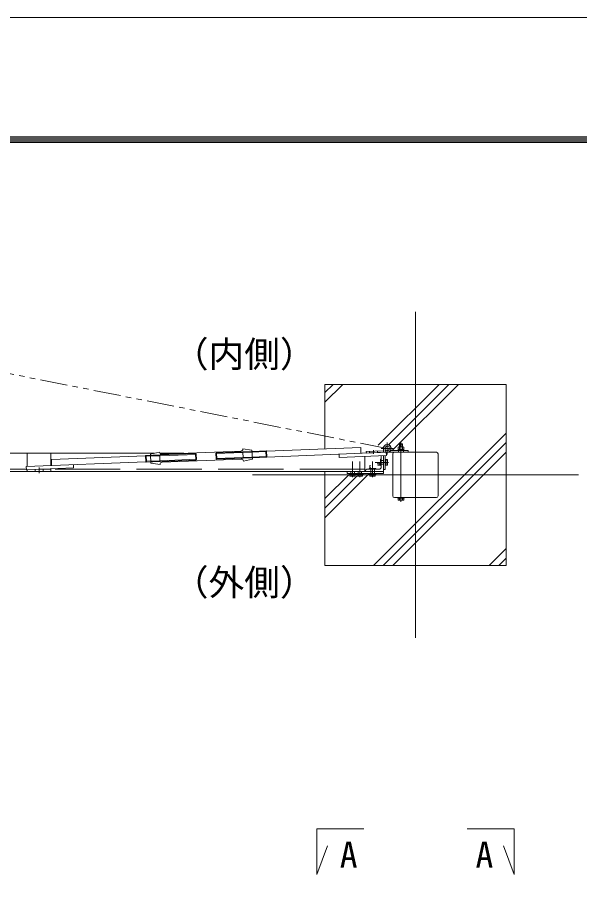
# Model space of a CAD drawing. Units: millimetres, scale not verified. Extents: x -6300 to 6300, y -4455 to 4455.
# Drawn here: x -1148 to 403, y 2053 to 4455 of the extents above; entities that cross this region are included whole.
import ezdxf
from ezdxf.enums import TextEntityAlignment as Align

# ---------------------------------------------------------------- set-up
doc = ezdxf.new("R2010")
doc.units = ezdxf.units.MM
doc.header["$LTSCALE"] = 30
for name, pattern in [('DASHED', [7.5, 6, -1.5]), ('USER1', [50.8, 31.75, -6.35, 6.35, -6.35]), ('USER2', [5, 2.5, -0.5, 0.5, -0.5, 0.5, -0.5]), ('USER3', [0.375, 0.25, -0.125])]:
    doc.linetypes.add(name, pattern=pattern)
for name, color, linetype, lineweight in [('0-0_D-STR1', 1, 'Continuous', 18), ('0-1_D-BMK', 2, 'USER1', 13), ('0-2_D-STR4', 7, 'Continuous', 9), ('0-4_D-DCR-HCH', 7, 'Continuous', 9), ('0-5_D-STR-TXT', 7, 'Continuous', 9), ('0-8_D-TTL-TXT', 7, 'Continuous', 18), ('0-A_D-STR3', 3, 'Continuous', 13), ('0-B_D-TTL', 7, 'Continuous', 9)]:
    doc.layers.add(name, color=color, linetype=linetype, lineweight=lineweight)
doc.styles.add('ＭＳ ゴシック', font='')
doc.styles.get('ＭＳ ゴシック').set_extended_font_data('MS Gothic')

msp = doc.modelspace()

# ---------------------------------------------------------------- linework, layer by layer
at = {"layer": '0-0_D-STR1'}
for p, q in [((-769.82, 3251.86), (-1987.01, 3251.86)), ((-688.88, 3251.86), (-754.53, 3251.86)), ((-198.53, 3251.86), (-200.04, 3251.86)), ((-189.01, 3243.23), (-189.01, 3201.86)), ((-144.01, 3214.36), (-144.01, 3245)), ((-112.01, 3134.26), (-112.01, 3250.06)), ((8.39, 3254.66), (-107.41, 3254.66)), ((12.99, 3134.26), (12.99, 3250.06)), ((-189.01, 3201.86), (-1987.01, 3201.86)), ((-183.51, 3207.86), (-150.51, 3207.86)), ((8.39, 3129.66), (-107.41, 3129.66))]:
    msp.add_line(p, q, dxfattribs=at)
at = {"layer": '0-0_D-STR1', "linetype": 'DASHED'}
for p, q in [((-138.01, 3231.86), (-144.01, 3231.86)), ((-138.01, 3221.86), (-144.01, 3221.86)), ((-1123.03, 3207.86), (-1987.01, 3207.86)), ((-189.01, 3207.86), (-1088.79, 3207.86)), ((-173.01, 3207.86), (-173.01, 3201.86)), ((-163.01, 3207.86), (-163.01, 3201.86))]:
    msp.add_line(p, q, dxfattribs=at)
at = {"layer": '0-0_D-STR1'}
msp.add_lwpolyline([(-138.01, 3245.23), (-138.01, 3201.86), (-188.01, 3201.86), (-188.01, 3203.36)], dxfattribs=at)
for centre, radius, start, end in [((-107.41, 3250.06), 4.6, 90, 180), ((8.39, 3250.06), 4.6, 0, 90), ((-183.51, 3203.36), 4.5, 90, 180), ((-150.51, 3214.36), 6.5, 270, 0), ((-107.41, 3134.26), 4.6, 180, 270), ((8.39, 3134.26), 4.6, 270, 0)]:
    msp.add_arc(centre, radius, start, end, dxfattribs=at)
at = {"layer": '0-1_D-BMK', "linetype": 'USER2'}
msp.add_line((-127.51, 3265.16), (-1981.16, 3632.56), dxfattribs=at)
at = {"layer": '0-1_D-BMK'}
for p, q in [((-49.51, 2742.16), (-49.51, 3642.16)), ((-127.51, 3248.49), (-127.51, 3281.83)), ((-89.51, 3118.16), (-89.51, 3281.66)), ((-164.96, 3250.43), (-165.35, 3260.42)), ((-110.83, 3265.16), (-144.18, 3265.16)), ((-223.01, 3185.86), (-223.01, 3228.76)), ((-203.01, 3185.86), (-203.01, 3228.76)), ((-168.01, 3185.86), (-168.01, 3228.76)), ((-160.46, 3226.86), (-124.35, 3226.86)), ((-1088, 3212.86), (-1088, 3196.86)), ((400.49, 3192.16), (-499.51, 3192.16))]:
    msp.add_line(p, q, dxfattribs=at)
at = {"layer": '0-2_D-STR4'}
msp.add_line((-299.51, 3442.16), (-299.51, 3263.98), dxfattribs=at)
msp.add_lwpolyline([(-299.51, 3201.86), (-299.51, 2942.16), (200.49, 2942.16), (200.49, 3442.16), (-299.51, 3442.16)], dxfattribs=at)
at = {"layer": '0-4_D-DCR-HCH'}
for p, q in [((-299.51, 3392.78), (-250.12, 3442.16)), ((-299.51, 3419.29), (-276.64, 3442.16)), ((-152.15, 3274.13), (15.88, 3442.16)), ((-124.29, 3275.47), (42.39, 3442.16)), ((-114.09, 3259.16), (68.91, 3442.16)), ((-165.09, 2942.16), (200.49, 3307.75)), ((-138.57, 2942.16), (200.49, 3281.23)), ((-112.06, 2942.16), (200.49, 3254.71)), ((-299.51, 3073.75), (-177.39, 3195.86)), ((-299.51, 3126.78), (-232.01, 3194.27)), ((-299.51, 3100.26), (-210.27, 3189.5)), ((153.94, 2942.16), (200.49, 2988.72)), ((180.46, 2942.16), (200.49, 2962.2))]:
    msp.add_line(p, q, dxfattribs=at)
at = {"layer": '0-5_D-STR-TXT'}
for p, q in [((-321.87, 2089.64), (-292.16, 2168.24)), ((222.86, 2089.64), (193.15, 2168.24))]:
    msp.add_line(p, q, dxfattribs=at)
for points in [[(-321.87, 2089.64), (-321.87, 2214.97), (-192.4, 2214.97)], [(222.86, 2089.64), (222.86, 2214.97), (93.39, 2214.97)]]:
    msp.add_lwpolyline(points, dxfattribs=at)
at = {"layer": '0-A_D-STR3'}
for p, q in [((-200.67, 3267.86), (-460.46, 3257.65)), ((-200.03, 3251.8), (-200.67, 3267.86)), ((-97.01, 3262.76), (-97.01, 3268.56)), ((-83.73, 3269.26), (-95.27, 3269.26)), ((-93.51, 3269.26), (-93.51, 3277.06)), ((-93.26, 3262.76), (-93.26, 3268.56)), ((-92.51, 3269.26), (-92.51, 3278.06)), ((-85.51, 3277.06), (-86.51, 3278.06)), ((-85.76, 3262.76), (-85.76, 3268.56)), ((-85.51, 3269.26), (-85.51, 3277.06)), ((-82.01, 3262.76), (-82.01, 3268.56)), ((-1120.5, 3251.86), (-1055.5, 3251.86)), ((-1120.5, 3215.62), (-1120.5, 3251.86)), ((-1055.5, 3218.18), (-1055.5, 3251.86)), ((-1054.02, 3234.32), (-794.22, 3244.53)), ((-754.29, 3247.13), (-794.26, 3245.56)), ((-794.26, 3245.56), (-793.56, 3227.57)), ((-792.39, 3243.45), (-794.26, 3245.56)), ((-794.22, 3244.53), (-793.59, 3228.45)), ((-754.2, 3244.96), (-792.39, 3243.47)), ((-792.39, 3243.47), (-791.85, 3229.81)), ((-780.39, 3249.57), (-755.59, 3254.95)), ((-780.39, 3249.57), (-779.41, 3224.69)), ((-749.66, 3249.47), (-531.24, 3258.06)), ((-656.54, 3250.97), (-654.28, 3248.91)), ((-500.61, 3260.56), (-525.76, 3263.99)), ((-500.61, 3260.56), (-499.63, 3235.68)), ((-460.5, 3258.68), (-500.47, 3257.11)), ((-462.21, 3256.44), (-500.39, 3254.94)), ((-461.67, 3242.79), (-499.85, 3241.29)), ((-462.21, 3256.44), (-460.5, 3258.68)), ((-462.21, 3256.44), (-461.67, 3242.79)), ((-461.67, 3242.79), (-459.8, 3240.69)), ((-460.5, 3258.68), (-459.8, 3240.69)), ((-130.09, 3254.55), (-459.83, 3241.59)), ((-259.99, 3249.45), (-259.63, 3240.45)), ((-129.73, 3245.56), (-259.63, 3240.45)), ((-185.22, 3256.89), (-138.01, 3258.74)), ((-185.05, 3252.39), (-185.22, 3256.89)), ((-185.05, 3252.39), (-127.09, 3254.67)), ((-138.01, 3265.16), (-138.01, 3254.24)), ((-138.01, 3245.23), (-138.01, 3207.16)), ((-133.51, 3265.16), (-133.51, 3254.42)), ((-130.93, 3260.24), (-133.51, 3256.55)), ((-133.51, 3245.41), (-133.51, 3207.16)), ((-130.09, 3254.55), (-129.73, 3245.56)), ((-69.51, 3254.66), (-127.51, 3254.66)), ((-69.51, 3259.16), (-118.89, 3259.16)), ((-98.51, 3259.16), (-98.51, 3260.76)), ((-80.51, 3260.76), (-98.51, 3260.76)), ((-98.51, 3259.16), (-80.51, 3259.16)), ((-97.21, 3260.76), (-97.21, 3262.76)), ((-81.81, 3260.76), (-97.21, 3260.76)), ((-82.01, 3262.76), (-97.01, 3262.76)), ((-89.13, 3260.76), (-90.28, 3262.76)), ((-88.44, 3260.76), (-89.59, 3262.76)), ((-80.51, 3259.16), (-80.51, 3260.76)), ((-69.51, 3259.16), (-69.51, 3254.66)), ((-1123.33, 3215.51), (-793.59, 3228.47)), ((-1053.39, 3218.26), (-1054.02, 3234.32)), ((-993.43, 3220.62), (-993.08, 3211.62)), ((-791.85, 3229.81), (-793.56, 3227.57)), ((-753.58, 3229.15), (-793.56, 3227.57)), ((-753.67, 3231.31), (-791.85, 3229.81)), ((-779.41, 3224.69), (-754.26, 3221.26)), ((-748.78, 3227.19), (-530.37, 3235.78)), ((-653.75, 3235.24), (-655.83, 3232.99)), ((-597.52, 3235.28), (-499.77, 3239.12)), ((-499.63, 3235.68), (-524.44, 3230.3)), ((-459.8, 3240.69), (-499.77, 3239.12)), ((-147.61, 3223.11), (-153.41, 3223.11)), ((-147.61, 3219.36), (-153.41, 3219.36)), ((-147.61, 3226.49), (-145.61, 3227.64)), ((-147.61, 3219.16), (-147.61, 3227.23)), ((-147.61, 3227.23), (-147.61, 3219.36)), ((-147.61, 3225.79), (-145.61, 3226.95)), ((-147.04, 3234.56), (-145.61, 3234.56)), ((-145.61, 3235.86), (-145.61, 3217.86)), ((-144.01, 3235.86), (-145.61, 3235.86)), ((-127.49, 3234.36), (-131.91, 3234.36)), ((-131.91, 3234.36), (-131.91, 3219.36)), ((-127.49, 3230.62), (-131.91, 3230.62)), ((-127.49, 3223.1), (-131.91, 3223.1)), ((-127.49, 3219.36), (-131.91, 3219.36)), ((-126.41, 3232.49), (-126.41, 3221.23)), ((-1123.33, 3215.51), (-1122.98, 3206.52)), ((-1122.98, 3206.52), (-993.08, 3211.62)), ((-1120.5, 3201.86), (-1120.5, 3206.61)), ((-1120.5, 3201.86), (-1055.5, 3201.86)), ((-1088.91, 3207.86), (-1055.5, 3207.86)), ((-1055.5, 3201.86), (-1055.5, 3209.17)), ((-159.01, 3207.86), (-177.01, 3207.86)), ((-177.01, 3207.86), (-159.01, 3207.86)), ((-175.51, 3211.46), (-175.51, 3217.26)), ((-175.51, 3211.46), (-172.39, 3211.46)), ((-167.63, 3209.46), (-168.24, 3210.52)), ((-166.94, 3209.46), (-167.56, 3210.55)), ((-133.51, 3207.16), (-138.01, 3207.16)), ((-230.51, 3189.84), (-230.51, 3194.26)), ((-230.51, 3194.26), (-215.51, 3194.26)), ((-228.64, 3188.76), (-217.38, 3188.76)), ((-226.77, 3189.84), (-226.77, 3194.26)), ((-219.25, 3189.84), (-219.25, 3194.26)), ((-215.51, 3189.84), (-215.51, 3194.26)), ((-210.51, 3189.84), (-210.51, 3194.26)), ((-210.51, 3194.26), (-195.51, 3194.26)), ((-208.64, 3188.76), (-197.38, 3188.76)), ((-206.77, 3189.84), (-206.77, 3194.26)), ((-199.25, 3189.84), (-199.25, 3194.26)), ((-195.51, 3189.84), (-195.51, 3194.26)), ((-175.51, 3189.84), (-175.51, 3194.26)), ((-175.51, 3194.26), (-160.51, 3194.26)), ((-173.63, 3188.76), (-162.38, 3188.76)), ((-171.76, 3189.84), (-171.76, 3194.26)), ((-164.25, 3189.84), (-164.25, 3194.26)), ((-160.51, 3189.84), (-160.51, 3194.26)), ((-80.51, 3129.66), (-98.51, 3129.66)), ((-98.51, 3128.06), (-98.51, 3129.66)), ((-80.51, 3128.06), (-98.51, 3128.06)), ((-97.01, 3123.64), (-97.01, 3128.06)), ((-82.01, 3128.06), (-97.01, 3128.06)), ((-83.88, 3122.56), (-95.13, 3122.56)), ((-93.26, 3123.64), (-93.26, 3128.06)), ((-85.75, 3123.64), (-85.75, 3128.06)), ((-82.01, 3123.64), (-82.01, 3128.06)), ((-80.51, 3128.06), (-80.51, 3129.66))]:
    msp.add_line(p, q, dxfattribs=at)
at = {"layer": '0-A_D-STR3', "linetype": 'DASHED'}
for p, q in [((-780.26, 3246.12), (-755.28, 3247.1)), ((-780.17, 3243.95), (-755.19, 3244.93)), ((-755.28, 3247.1), (-754.57, 3229.11)), ((-754.29, 3247.13), (-656.54, 3250.97)), ((-656.54, 3250.97), (-655.83, 3232.99)), ((-600.31, 3251.01), (-500.39, 3254.94)), ((-598.23, 3253.27), (-500.47, 3257.11)), ((-598.23, 3253.27), (-597.52, 3235.28)), ((-500.47, 3257.12), (-525.45, 3256.13)), ((-525.45, 3256.13), (-524.75, 3238.15)), ((-500.39, 3254.95), (-525.37, 3253.97)), ((-779.64, 3230.3), (-754.65, 3231.28)), ((-779.55, 3228.13), (-754.57, 3229.11)), ((-753.67, 3231.31), (-653.75, 3235.24)), ((-753.58, 3229.15), (-655.83, 3232.99)), ((-599.77, 3237.36), (-499.85, 3241.29)), ((-499.85, 3241.3), (-524.83, 3240.32)), ((-499.77, 3239.13), (-524.75, 3238.15)), ((-228.01, 3195.86), (-228.01, 3201.86)), ((-218.01, 3195.86), (-218.01, 3201.86)), ((-208.01, 3195.86), (-208.01, 3201.86)), ((-198.01, 3195.86), (-198.01, 3201.86)), ((-173.01, 3195.86), (-173.01, 3201.86)), ((-163.01, 3195.86), (-163.01, 3201.86))]:
    msp.add_line(p, q, dxfattribs=at)
at = {"layer": '0-A_D-STR3', "linetype": 'USER3'}
for p, q in [((-176.06, 3252.75), (-176.23, 3257.24)), ((-154.07, 3253.61), (-154.25, 3258.11)), ((-96.26, 3259.16), (-96.26, 3254.66)), ((-82.76, 3259.16), (-82.76, 3254.66)), ((-1099, 3207.46), (-1099, 3201.86)), ((-1077, 3207.86), (-1077, 3201.86))]:
    msp.add_line(p, q, dxfattribs=at)
at = {"layer": '0-A_D-STR3'}
for points in [[(-85.51, 3277.06), (-93.51, 3277.06), (-92.51, 3278.06)], [(-86.51, 3269.26), (-86.51, 3278.06), (-92.51, 3278.06)], [(-81.81, 3260.76), (-81.81, 3262.76), (-97.21, 3262.76)], [(-147.61, 3219.16), (-145.61, 3219.16), (-145.61, 3234.56)], [(-144.01, 3235.86), (-144.01, 3217.86), (-145.61, 3217.86)], [(-177.01, 3207.86), (-177.01, 3209.46), (-159.01, 3209.46), (-159.01, 3207.86)], [(-175.71, 3209.46), (-175.71, 3211.46), (-172.39, 3211.46)], [(-175.71, 3209.46), (-160.31, 3209.46), (-160.31, 3210.83)]]:
    msp.add_lwpolyline(points, dxfattribs=at)
at = {"layer": '0-A_D-STR3', "linetype": 'DASHED'}
for points in [[(-754.2, 3244.96), (-654.28, 3248.91), (-653.75, 3235.24)], [(-598.23, 3253.27), (-600.31, 3251.01), (-599.77, 3237.36), (-597.52, 3235.28)]]:
    msp.add_lwpolyline(points, dxfattribs=at)
at = {"layer": '0-A_D-STR3'}
for points in [[(-133.51, 3217.86), (-131.91, 3217.86), (-131.91, 3235.86), (-133.51, 3235.86)], [(-138.01, 3201.86), (-138.01, 3195.86), (-238.01, 3195.86), (-238.01, 3201.86)], [(-214.01, 3194.26), (-232.01, 3194.26), (-232.01, 3195.86), (-214.01, 3195.86)], [(-194.01, 3194.26), (-212.01, 3194.26), (-212.01, 3195.86), (-194.01, 3195.86)], [(-159.01, 3194.26), (-177.01, 3194.26), (-177.01, 3195.86), (-159.01, 3195.86)]]:
    msp.add_lwpolyline(points, close=True, dxfattribs=at)
for centre, radius, start, end in [((-127.51, 3265.16), 10.8, 236.25101, 193.5362), ((-127.51, 3265.16), 10.5, 235.1501, 180), ((-127.51, 3265.16), 6, 235.1501, 180), ((-95.13, 3266.42), 2.85, 48.86505, 131.13495), ((-89.51, 3258.87), 10.39, 68.85295, 111.14705), ((-83.88, 3266.42), 2.85, 48.83491, 131.16509), ((-749.88, 3255.18), 5.71, 182.25096, 272.25096), ((-531.47, 3263.76), 5.71, 272.25096, 2.25096), ((-127.51, 3265.16), 6.3, 197.75279, 235.1501), ((-748.56, 3221.49), 5.71, 92.25096, 182.25096), ((-530.14, 3230.07), 5.71, 2.25096, 92.25096), ((-143.71, 3226.86), 10.39, 188.12033, 201.14705), ((-151.26, 3221.24), 2.85, 138.86505, 156.86231), ((-151.26, 3221.24), 2.85, 207.71979, 221.13495), ((-128.57, 3232.49), 2.16, 300, 60), ((-128.57, 3221.23), 2.16, 300, 60), ((-133.48, 3226.86), 7.08, 327.93138, 32.06862), ((-173.63, 3215.12), 2.85, 91.80239, 131.16509), ((-228.64, 3190.92), 2.16, 210, 330), ((-223.01, 3195.84), 7.08, 237.93138, 302.06862), ((-217.38, 3190.92), 2.16, 210, 330), ((-208.64, 3190.92), 2.16, 210, 330), ((-203.01, 3195.84), 7.08, 237.93138, 302.06862), ((-197.38, 3190.92), 2.16, 210, 330), ((-173.63, 3190.92), 2.16, 210, 330), ((-168.01, 3195.84), 7.08, 237.93138, 302.06862), ((-162.38, 3190.92), 2.16, 210, 330), ((-95.13, 3124.72), 2.16, 210, 330), ((-89.51, 3129.64), 7.08, 237.93138, 302.06862), ((-83.88, 3124.72), 2.16, 210, 330)]:
    msp.add_arc(centre, radius, start, end, dxfattribs=at)
at = {"layer": '0-B_D-TTL', "color": 2, "lineweight": 18}
msp.add_lwpolyline([(-6300, 4455), (6300, 4455), (6300, -4455), (-6300, -4455)], close=True, dxfattribs=at)
at = {"layer": '0-B_D-TTL'}
for points in [[(-5895, 4125), (5895, 4125), (5895, -4125), (-5895, -4125)], [(-5891.25, 4121.25), (5891.25, 4121.25), (5891.25, -4121.25), (-5891.25, -4121.25)], [(-5887.5, 4117.5), (5887.5, 4117.5), (5887.5, -4117.5), (-5887.5, -4117.5)], [(-5883.75, 4113.75), (5883.75, 4113.75), (5883.75, -4113.75), (-5883.75, -4113.75)], [(-5880, 4110), (5880, 4110), (5880, -4110), (-5880, -4110)]]:
    msp.add_lwpolyline(points, close=True, dxfattribs=at)

# ---------------------------------------------------------------- texts
at = {"layer": '0-5_D-STR-TXT', "style": 'ＭＳ ゴシック'}
for p in [(-258.46, 2086.06), (116.13, 2086.06)]:
    msp.add_text('A', height=72.14, dxfattribs=at).set_placement(p, align=Align.BOTTOM_LEFT)
at = {"layer": '0-8_D-TTL-TXT', "style": 'ＭＳ ゴシック'}
for s, p in [('（内側）', (-718.8, 3467.88)), ('（外側）', (-718.8, 2837.92))]:
    msp.add_text(s, height=72.14, dxfattribs=at).set_placement(p, align=Align.BOTTOM_LEFT)

doc.saveas('drawing.dxf')
